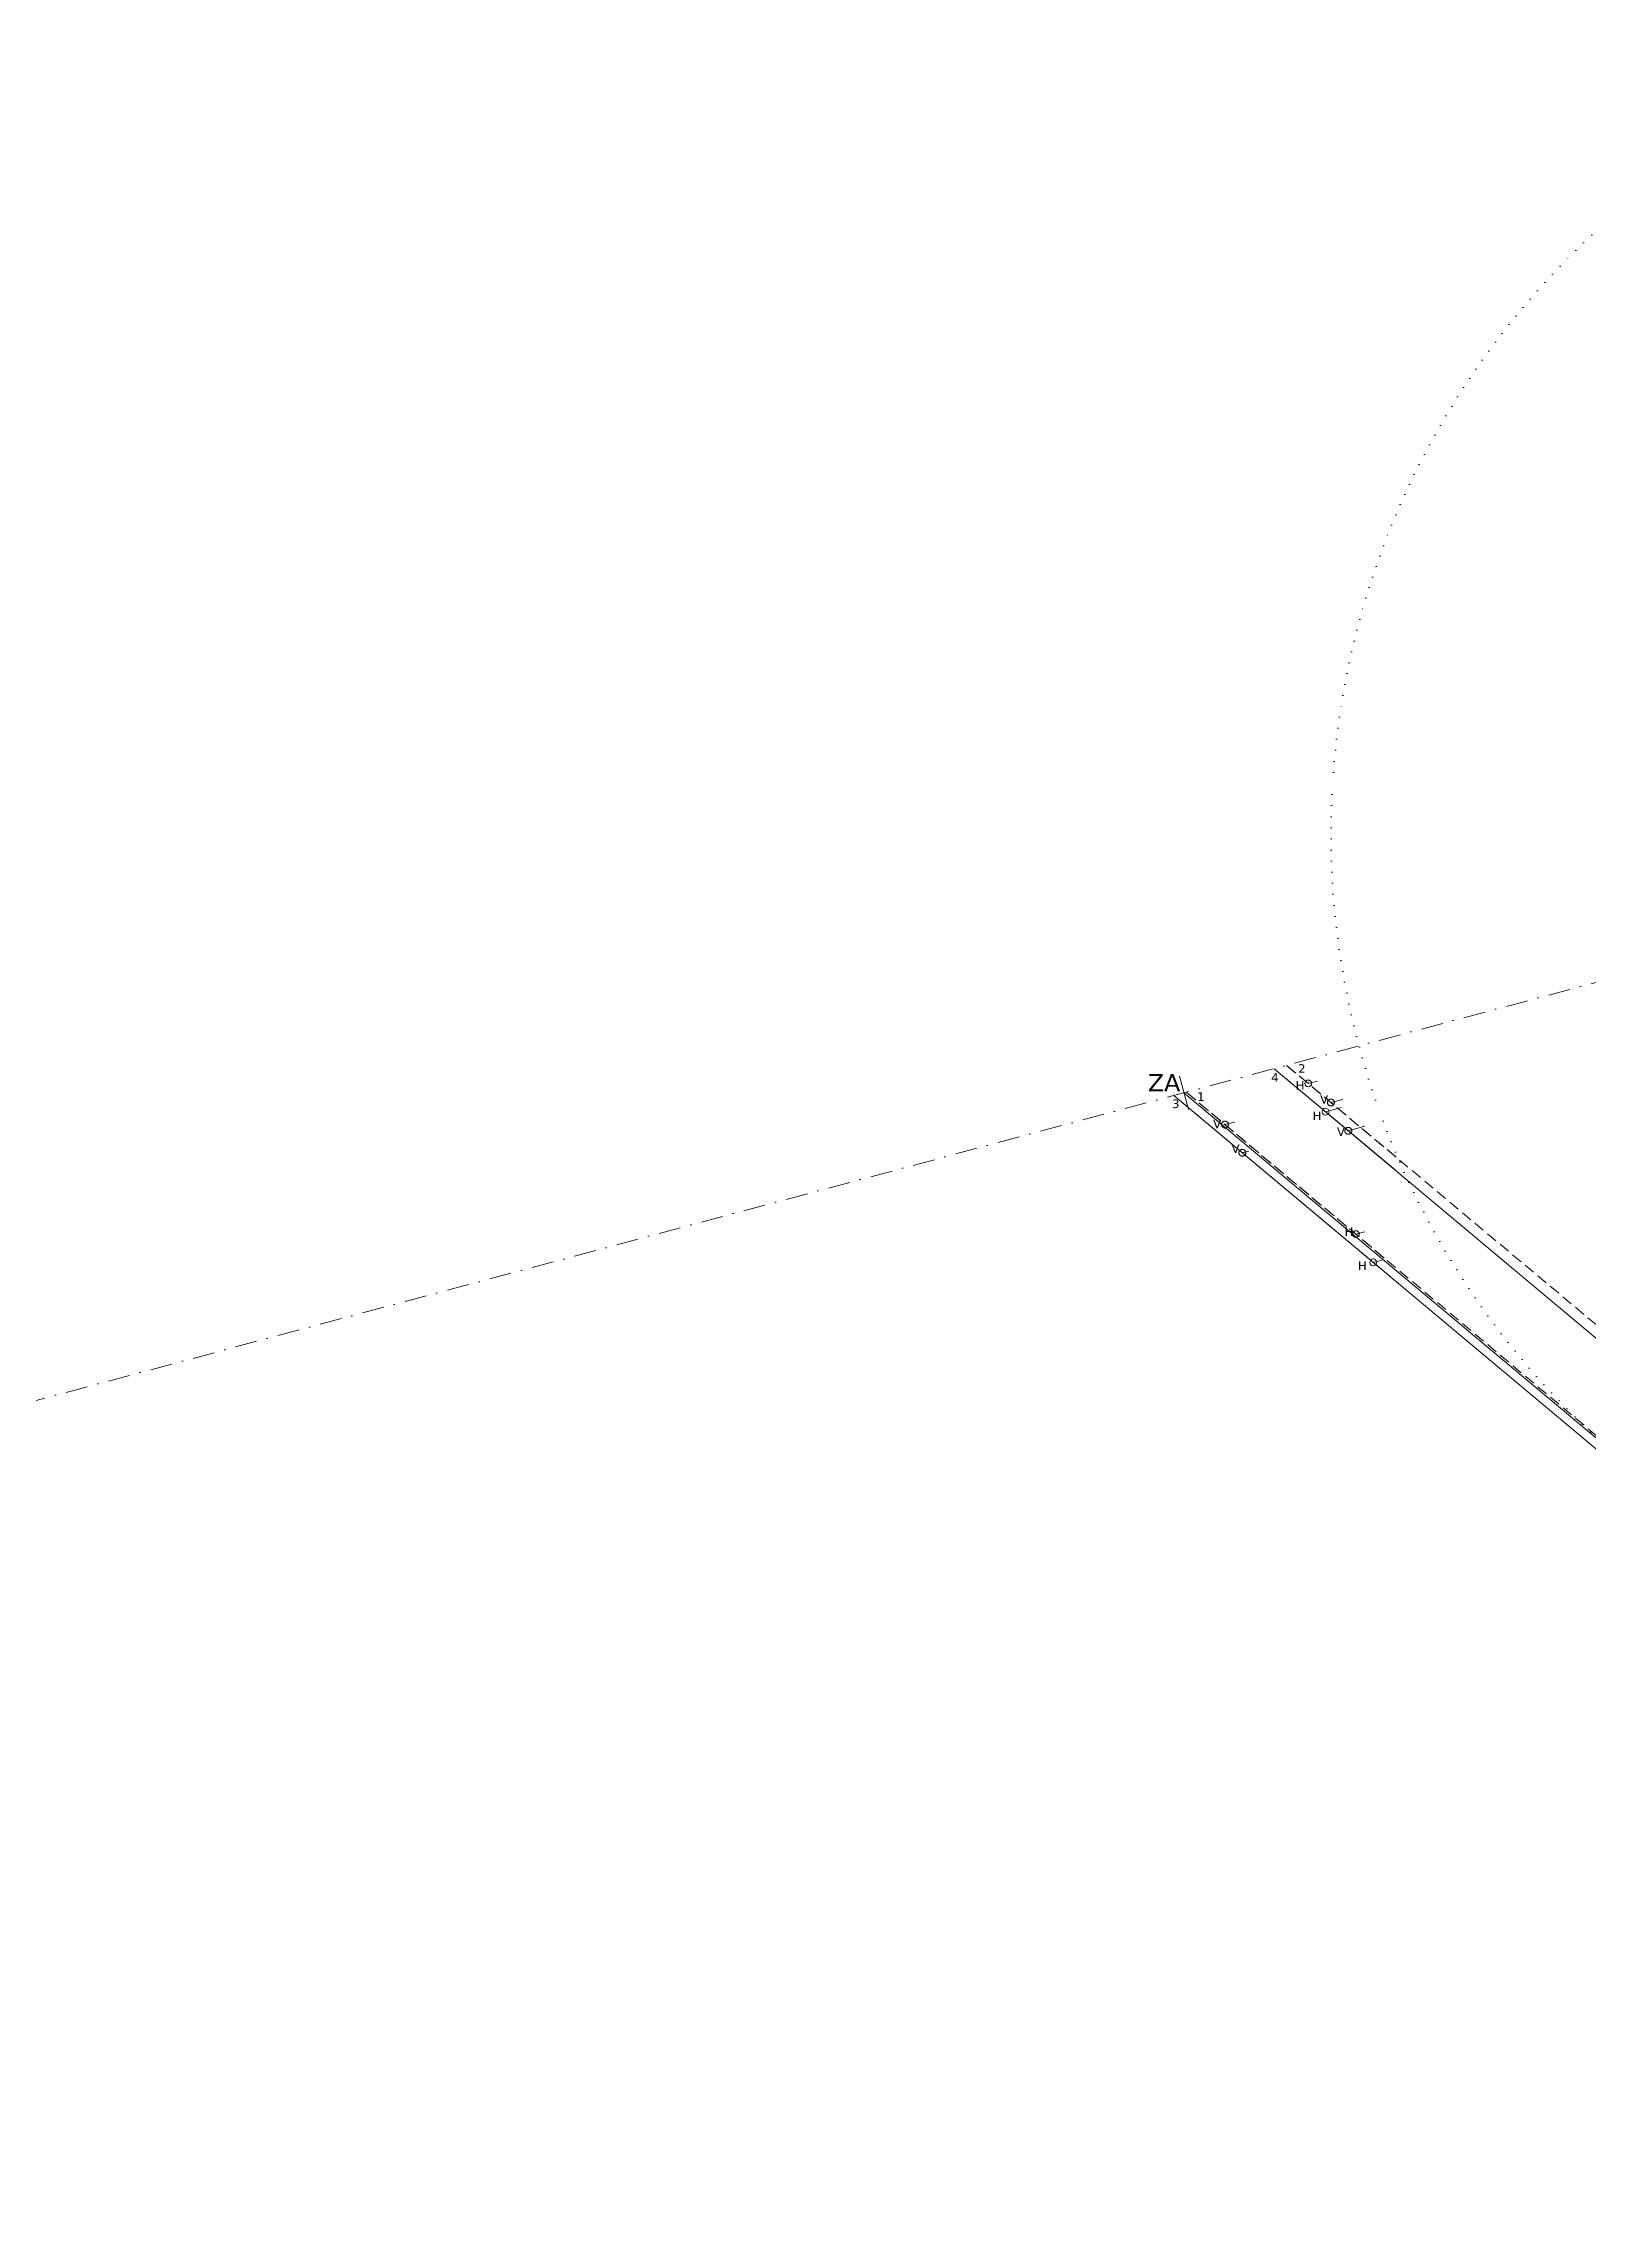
# Model space of a CAD drawing. Header units: millimetres. Extents: x -3200 to 2127, y -239 to 2121.
# Drawn here: x -2302 to -1403, y -239 to 1028 of the extents above; entities that cross this region are included whole.
import ezdxf

# ---------------------------------------------------------------- set-up
doc = ezdxf.new("R2010")
doc.units = ezdxf.units.MM
for name, pattern in [('CENTER', [50.8, 31.75, -6.35, 6.35, -6.35]), ('DASHDOT', [25.4, 12.7, -6.35, 0, -6.35]), ('DOT', [6.35, 0, -6.35]), ('HIDDEN', [9.525, 6.35, -3.175])]:
    doc.linetypes.add(name, pattern=pattern)
for name, color, linetype, lineweight, true_color in [('0_ch_chevron', 3, 'Continuous', 0, 0x00ff00), ('0_vpb_ch_devers', 7, 'Continuous', 0, 0xffffff), ('0_vue', 7, 'Continuous', 0, 0xffffff), ('1_coupe_ch_rive', 7, 'Continuous', 0, 0xffffff)]:
    doc.layers.add(name, color=color, linetype=linetype, lineweight=lineweight, true_color=true_color)
doc.styles.add('textstyle25', font='')
doc.styles.add('textstyle47', font='')
doc.styles.add('textstyle48', font='')
doc.styles.add('textstyle49', font='')
doc.styles.add('textstyle50', font='')
doc.styles.add('textstyle59', font='')
doc.styles.add('textstyle60', font='')
doc.styles.add('textstyle61', font='')
doc.styles.add('textstyle62', font='')
doc.styles.add('textstyle63', font='')
doc.styles.add('textstyle64', font='')
doc.styles.add('textstyle65', font='')
doc.styles.add('textstyle66', font='')
doc.styles.get('textstyle25').set_extended_font_data('DejaVu Sans')
doc.styles.get('textstyle47').set_extended_font_data('DejaVu Sans')
doc.styles.get('textstyle48').set_extended_font_data('DejaVu Sans')
doc.styles.get('textstyle49').set_extended_font_data('DejaVu Sans')
doc.styles.get('textstyle50').set_extended_font_data('DejaVu Sans')
doc.styles.get('textstyle59').set_extended_font_data('DejaVu Sans')
doc.styles.get('textstyle60').set_extended_font_data('DejaVu Sans')
doc.styles.get('textstyle61').set_extended_font_data('DejaVu Sans')
doc.styles.get('textstyle62').set_extended_font_data('DejaVu Sans')
doc.styles.get('textstyle63').set_extended_font_data('DejaVu Sans')
doc.styles.get('textstyle64').set_extended_font_data('DejaVu Sans')
doc.styles.get('textstyle65').set_extended_font_data('DejaVu Sans')
doc.styles.get('textstyle66').set_extended_font_data('DejaVu Sans')

msp = doc.modelspace()

# ---------------------------------------------------------------- linework, layer by layer
at = {"layer": '0_ch_chevron'}
for p, q in [((-1586.2, 432.4), (-883, -156.4)), ((-1644.5, 416.8), (-860.7, -239.5))]:
    msp.add_line(p, q, dxfattribs=at)
at = {"layer": '0_ch_chevron', "linetype": 'HIDDEN'}
for p, q in [((-1579, 434.3), (-885.7, -146.2)), ((-1637.3, 418.7), (-863.4, -229.2))]:
    msp.add_line(p, q, dxfattribs=at)
at = {"layer": '0_vpb_ch_devers', "linetype": 'DOT'}
msp.add_arc((-1077.3, 568.8), 475.8, 105, 230.0606, dxfattribs=at)
at = {"layer": '0_vue', "linetype": 'DASHDOT'}
msp.add_line((-3200, 0), (-1077.3, 568.8), dxfattribs=at)
at = {"layer": '0_vue'}
for p, q in [((-1586.2, 432.4), (-1515.8, 373.5)), ((-1636.1, 408.7), (-1641.3, 428)), ((-1642.4, 415), (-1518.8, 311.5)), ((-1638.7, 418.3), (-862.9, -231.2))]:
    msp.add_line(p, q, dxfattribs=at)
at = {"layer": '0_vue', "linetype": 'HIDDEN'}
for p, q in [((-1578.5, 433.9), (-1514.6, 380.4)), ((-1636.6, 418.1), (-1518.2, 319))]:
    msp.add_line(p, q, dxfattribs=at)
at = {"layer": '1_coupe_ch_rive'}
for p, q in [((-1566.4, 423.8), (-1561, 425.2)), ((-1556.3, 407.4), (-1547.1, 409.8)), ((-1553.2, 412.7), (-1546.3, 414.5)), ((-1553.2, 412.7), (-1546.3, 414.5)), ((-1614.8, 399.9), (-1609.1, 401.4)), ((-1543.1, 396.3), (-1533.4, 398.9)), ((-1604.7, 383.5), (-1600.9, 384.5)), ((-1604.7, 383.5), (-1602.8, 384)), ((-1538.7, 336.2), (-1533.5, 337.6)), ((-1528.6, 319.8), (-1522.8, 321.3))]:
    msp.add_line(p, q, dxfattribs=at)
for centre in [(-1566.4, 423.8), (-1556.3, 407.4), (-1538.7, 336.2), (-1528.6, 319.8)]:
    msp.add_circle(centre, 2, dxfattribs=at)
at = {"layer": '1_coupe_ch_rive', "linetype": 'CENTER'}
for centre in [(-1553.2, 412.7), (-1614.8, 399.9), (-1543.1, 396.3), (-1604.7, 383.5)]:
    msp.add_circle(centre, 2, dxfattribs=at)

# ---------------------------------------------------------------- texts
at = {"layer": '0_vue', "insert": (-1659.6, 429.3), "char_height": 4, "attachment_point": 1, "style": 'textstyle25'}
msp.add_mtext('\\H10;ZA', dxfattribs=at)
at = {"layer": '1_coupe_ch_rive', "char_height": 4, "attachment_point": 1}
for s, insert, style in [('\\H5;2', (-1572.3, 435), 'textstyle47'), ('\\H5;1', (-1631, 418.7), 'textstyle49'), ('\\H5;4', (-1588, 429.8), 'textstyle48'), ('\\H5;H', (-1573.7, 425.2), 'textstyle66'), ('\\H5;3', (-1645.6, 414.5), 'textstyle50'), ('\\H5;H', (-1563.9, 407.5), 'textstyle65'), ('\\H5;V', (-1559.5, 417), 'textstyle61'), ('\\H5;V', (-1621.7, 402.7), 'textstyle59'), ('\\H5;V', (-1549.7, 398.3), 'textstyle62'), ('\\H5;V', (-1611, 388.4), 'textstyle60'), ('\\H5;H', (-1545.3, 340.1), 'textstyle64'), ('\\H5;H', (-1537.5, 320.4), 'textstyle63')]:
    msp.add_mtext(s, dxfattribs=dict(at, insert=insert, style=style))

doc.saveas('drawing.dxf')
